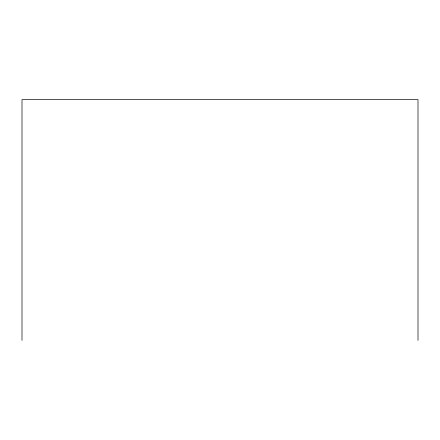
<?xml version="1.0" encoding="UTF-8"?>
<svg xmlns="http://www.w3.org/2000/svg" width="440" height="440" viewBox="0 0 440 440"><rect width="100%" height="100%" fill="white"/><g stroke="black" fill="none" stroke-linecap="round" stroke-linejoin="round"><path stroke-width="0.66" d="M418 340.368L418 99.633L22 99.633L22 340.368"/></g></svg>
